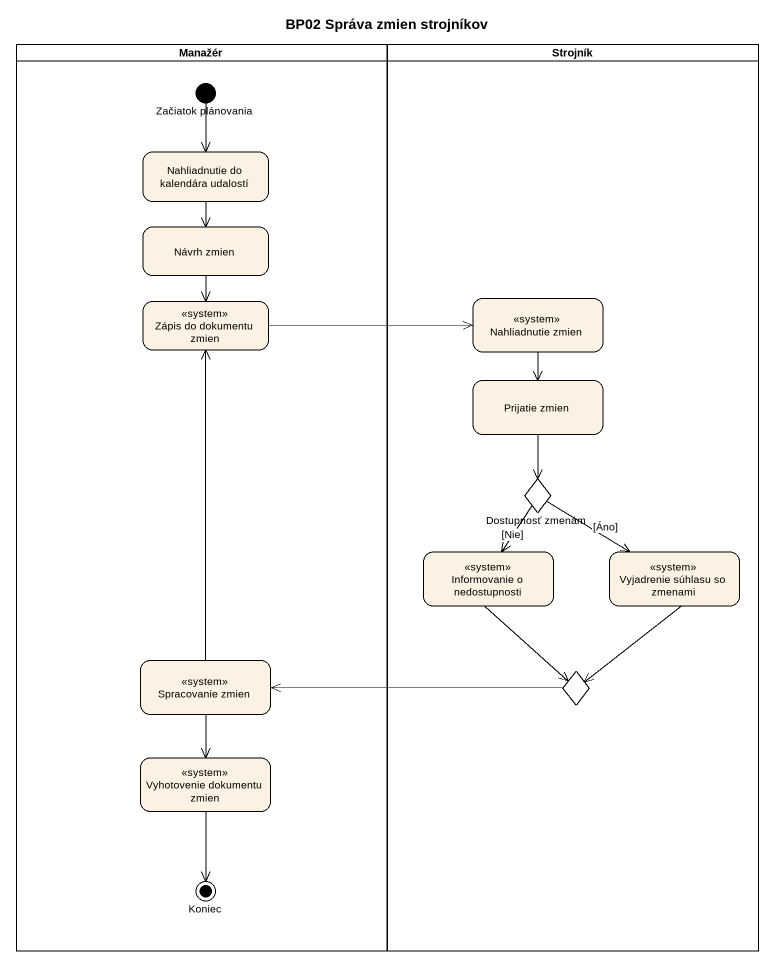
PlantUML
@startuml
title BP02 Správa zmien strojníkov
hide empty description
state Manažér <<partition>> {
  state "Začiatok plánovania" as Začiatok_plánovania <<start>>
  state "Nahliadnutie do kalendára udalostí" as Nahliadnutie_do_kalendára
  state "Návrh zmien" as Návrh_zmien
  state "Zápis do dokumentu zmien" as Zápis_do_dokumentu_zmien <<system>>
  state "Spracovanie zmien" as Spracovanie_zmien <<system>>
  state "Vyhotovenie dokumentu zmien" as Vyhotovenie_dokumentu_zmien <<system>>
  state Koniec <<end>>
}
state Strojník <<partition>> {
  state "Nahliadnutie zmien" as Nahliadnutie_zmien <<system>>
  state "Prijatie zmien" as Prijatie_zmien
  state "Dostupnosť zmenám" as Dostupnosť_zmenám <<choice>>
  state "Informovanie o nedostupnosti" as Informovanie_o_nedostupnosti <<system>>
  state "Vyjadrenie súhlasu so zmenami" as Vyjadrenie_súhlasu_so <<system>>
  state choice1 <<choice>>
}
Začiatok_plánovania --> Nahliadnutie_do_kalendára
Nahliadnutie_do_kalendára --> Návrh_zmien
Návrh_zmien --> Zápis_do_dokumentu_zmien
Nahliadnutie_zmien --> Prijatie_zmien
Zápis_do_dokumentu_zmien -right-> Nahliadnutie_zmien
Prijatie_zmien --> Dostupnosť_zmenám
Dostupnosť_zmenám --> Informovanie_o_nedostupnosti : [Nie]
Dostupnosť_zmenám --> Vyjadrenie_súhlasu_so : [Áno]
Informovanie_o_nedostupnosti --> choice1
Vyjadrenie_súhlasu_so --> choice1
Spracovanie_zmien -up-> Zápis_do_dokumentu_zmien
Spracovanie_zmien --> Vyhotovenie_dokumentu_zmien
choice1 -left-> Spracovanie_zmien
Vyhotovenie_dokumentu_zmien --> Koniec
@enduml
